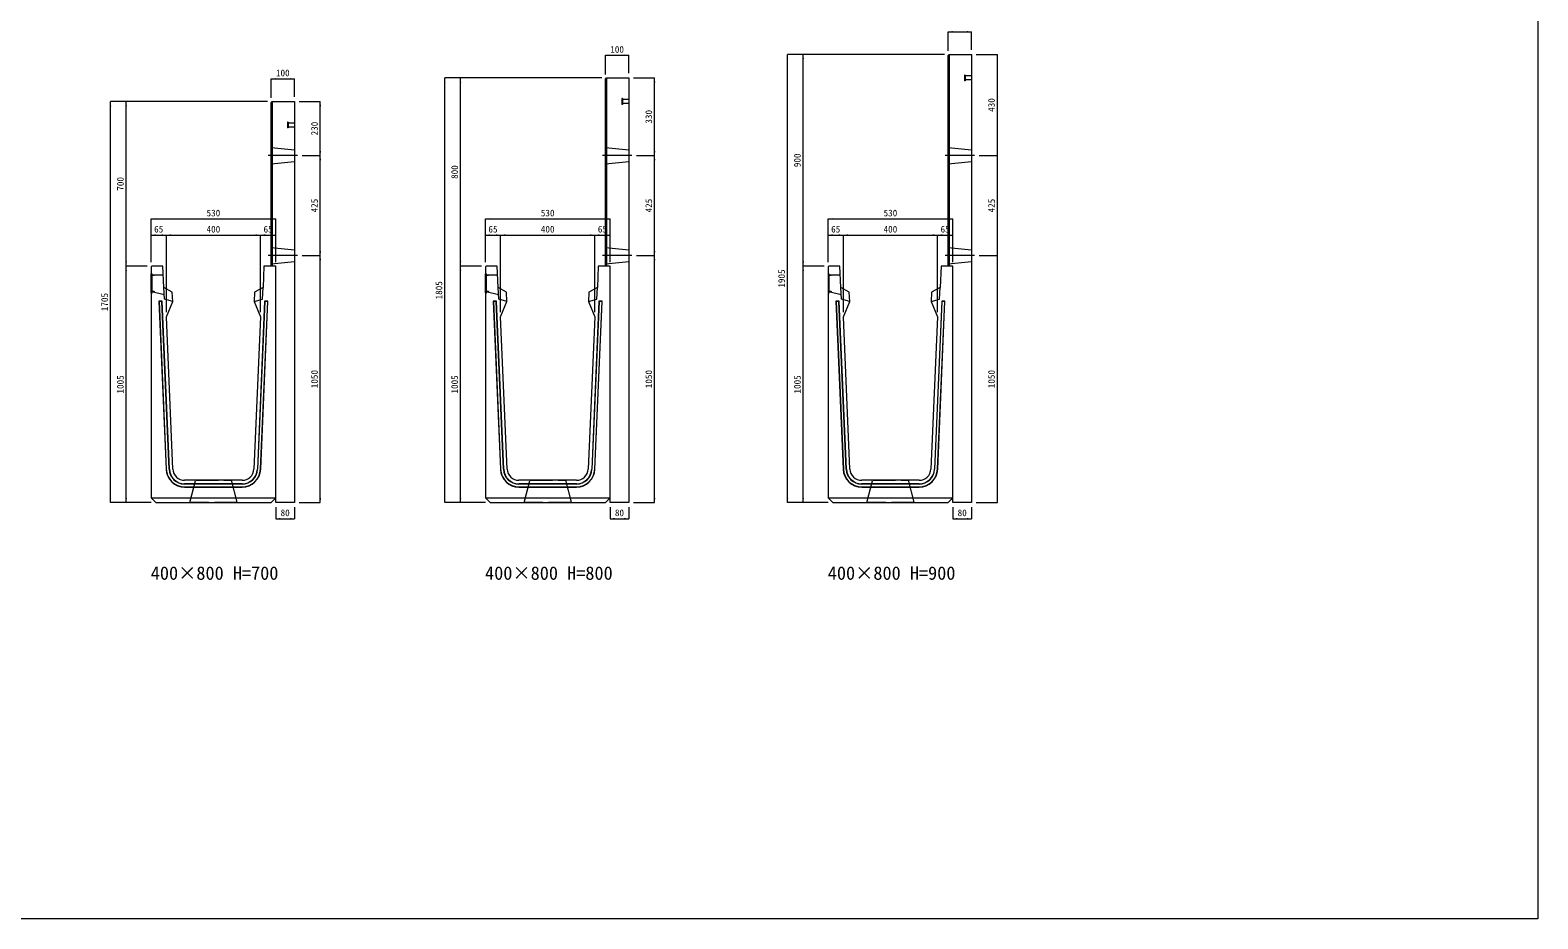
# Model space of a CAD drawing. Units: millimetres at full size. Extents: x -7442 to 51876, y 9625 to 40052.
# Drawn here: x 27096 to 33503, y 22059 to 25836 of the extents above; entities that cross this region are included whole.
import ezdxf
from ezdxf.enums import TextEntityAlignment as Align

# ---------------------------------------------------------------- set-up
doc = ezdxf.new("R2010")
doc.units = ezdxf.units.MM
doc.header["$LTSCALE"] = 16
for name, pattern in [('DASHED', [7.5, 6, -1.5]), ('USER1', [13.5, 7.5, -6]), ('USER2', [285.75, 190.5, -31.75, 31.75, -31.75])]:
    doc.linetypes.add(name, pattern=pattern)
doc.layers.add('0_2', color=7, linetype='Continuous')
for name, color, linetype, lineweight in [('HOLE', 7, 'DASHED', 9), ('KIJUN', 5, 'Continuous', 9), ('WWAY', 5, 'Continuous', 9), ('寸法線', 7, 'Continuous', 9), ('本体', 2, 'Continuous', 13), ('補助線', 8, 'Continuous', 9), ('ｲﾝｻｰﾄ', 3, 'USER1', 9)]:
    doc.layers.add(name, color=color, linetype=linetype, lineweight=lineweight)
doc.styles.add('ＭＳ ゴシック', font='')
doc.styles.get('ＭＳ ゴシック').set_extended_font_data('MS Gothic')

# ---------------------------------------------------------------- blocks, each defined once
blk = doc.blocks.new('filled_arrow')
at = {"color": 0, "linetype": 'Continuous', "lineweight": -2}
blk.add_solid([(7.5, 1.25), (0, 0), (7.5, -1.25)], dxfattribs=at)

msp = doc.modelspace()

# ---------------------------------------------------------------- linework, layer by layer
at = {"layer": 'HOLE'}
for points in [[(27799.65, 23922.89), (27949.65, 23922.89), (27974.65, 23827.89), (27774.65, 23827.89)], [(29220.36, 23922.89), (29370.36, 23922.89), (29395.36, 23827.89), (29195.36, 23827.89)], [(30676.94, 23922.89), (30826.94, 23922.89), (30851.94, 23827.89), (30651.94, 23827.89)]]:
    msp.add_lwpolyline(points, close=True, dxfattribs=at)
at = {"layer": 'KIJUN'}
for p, q in [((27643.81, 24682.89), (27642.77, 24683.89)), ((27643.81, 24682.89), (27674.61, 23969.53)), ((27656.78, 24683.89), (27655.82, 24682.89)), ((28092.51, 24683.89), (28061.7, 23970.09)), ((28092.51, 24683.89), (28093.47, 24682.89)), ((28105.48, 24682.89), (28106.52, 24683.89)), ((29064.53, 24682.89), (29063.48, 24683.89)), ((29064.53, 24682.89), (29095.32, 23969.53)), ((29077.5, 24683.89), (29076.54, 24682.89)), ((29513.22, 24683.89), (29482.41, 23970.09)), ((29513.22, 24683.89), (29514.18, 24682.89)), ((29526.19, 24682.89), (29527.24, 24683.89)), ((30521.11, 24682.89), (30520.06, 24683.89)), ((30521.11, 24682.89), (30551.9, 23969.53)), ((30534.08, 24683.89), (30533.12, 24682.89)), ((30969.8, 24683.89), (30938.99, 23970.09)), ((30969.8, 24683.89), (30970.76, 24682.89)), ((30982.77, 24682.89), (30983.81, 24683.89)), ((27996.76, 23907.89), (27752.53, 23907.89)), ((27996.76, 23906.89), (27752.53, 23906.89)), ((29417.47, 23907.89), (29173.25, 23907.89)), ((29417.47, 23906.89), (29173.25, 23906.89)), ((30874.05, 23907.89), (30629.83, 23907.89)), ((30874.05, 23906.89), (30629.83, 23906.89)), ((27752.53, 23894.89), (27996.76, 23894.89)), ((27752.53, 23893.89), (27996.76, 23893.89)), ((29173.25, 23894.89), (29417.47, 23894.89)), ((29173.25, 23893.89), (29417.47, 23893.89)), ((30629.83, 23894.89), (30874.05, 23894.89)), ((30629.83, 23893.89), (30874.05, 23893.89))]:
    msp.add_line(p, q, dxfattribs=at)
at = {"layer": 'KIJUN', "color": 7, "lineweight": 13}
for p, q in [((28074.65, 24617.89), (28046.71, 23970.74)), ((29495.36, 24617.89), (29467.43, 23970.74)), ((30951.94, 24617.89), (30924, 23970.74)), ((27996.76, 23922.89), (27752.53, 23922.89)), ((29417.47, 23922.89), (29173.25, 23922.89)), ((30874.05, 23922.89), (30629.83, 23922.89))]:
    msp.add_line(p, q, dxfattribs=at)
at = {"layer": 'KIJUN', "color": 7}
for p, q in [((27609.65, 23847.89), (28139.65, 23847.89)), ((29030.36, 23847.89), (29560.36, 23847.89)), ((30486.94, 23847.89), (31016.94, 23847.89))]:
    msp.add_line(p, q, dxfattribs=at)
at = {"layer": 'KIJUN', "color": 7, "lineweight": 13}
for points in [[(27702.58, 23970.74), (27674.65, 24617.89), (27701.65, 24682.89), (27699.65, 24722.89), (27663.65, 24742.89), (27659.65, 24832.89), (27612.65, 24832.89), (27609.65, 24829.89), (27609.65, 23847.89), (27629.65, 23827.89), (28119.65, 23827.89), (28139.65, 23847.89), (28139.65, 24829.89), (28136.65, 24832.89), (28089.65, 24832.89), (28085.65, 24742.89), (28049.65, 24722.89), (28047.65, 24682.89), (28074.65, 24617.89)], [(29123.3, 23970.74), (29095.36, 24617.89), (29122.36, 24682.89), (29120.36, 24722.89), (29084.36, 24742.89), (29080.36, 24832.89), (29033.36, 24832.89), (29030.36, 24829.89), (29030.36, 23847.89), (29050.36, 23827.89), (29540.36, 23827.89), (29560.36, 23847.89), (29560.36, 24829.89), (29557.36, 24832.89), (29510.36, 24832.89), (29506.36, 24742.89), (29470.36, 24722.89), (29468.36, 24682.89), (29495.36, 24617.89)], [(30579.87, 23970.74), (30551.94, 24617.89), (30578.94, 24682.89), (30576.94, 24722.89), (30540.94, 24742.89), (30536.94, 24832.89), (30489.94, 24832.89), (30486.94, 24829.89), (30486.94, 23847.89), (30506.94, 23827.89), (30996.94, 23827.89), (31016.94, 23847.89), (31016.94, 24829.89), (31013.94, 24832.89), (30966.94, 24832.89), (30962.94, 24742.89), (30926.94, 24722.89), (30924.94, 24682.89), (30951.94, 24617.89)]]:
    msp.add_lwpolyline(points, dxfattribs=at)
at = {"layer": 'KIJUN', "color": 7, "linetype": 'DASHED', "lineweight": 13}
for points in [[(27701.65, 24682.89), (27666.31, 24692.89), (27663.65, 24742.89)], [(28047.65, 24682.89), (28082.98, 24692.89), (28085.65, 24742.89)], [(29122.36, 24682.89), (29087.03, 24692.89), (29084.36, 24742.89)], [(29468.36, 24682.89), (29503.69, 24692.89), (29506.36, 24742.89)], [(30578.94, 24682.89), (30543.61, 24692.89), (30540.94, 24742.89)], [(30924.94, 24682.89), (30960.27, 24692.89), (30962.94, 24742.89)]]:
    msp.add_lwpolyline(points, dxfattribs=at)
at = {"layer": 'KIJUN'}
for points in [[(27687.59, 23970.09), (27656.78, 24683.89), (27642.77, 24683.89), (27673.61, 23969.49)], [(27686.59, 23970.05), (27655.82, 24682.89), (27643.81, 24682.89)], [(28074.68, 23969.53), (28105.48, 24682.89), (28093.47, 24682.89), (28062.7, 23970.05)], [(28075.68, 23969.49), (28106.52, 24683.89), (28092.51, 24683.89)], [(29108.31, 23970.09), (29077.5, 24683.89), (29063.48, 24683.89), (29094.32, 23969.49)], [(29107.31, 23970.05), (29076.54, 24682.89), (29064.53, 24682.89)], [(29495.4, 23969.53), (29526.19, 24682.89), (29514.18, 24682.89), (29483.41, 23970.05)], [(29496.4, 23969.49), (29527.24, 24683.89), (29513.22, 24683.89)], [(30564.89, 23970.09), (30534.08, 24683.89), (30520.06, 24683.89), (30550.9, 23969.49)], [(30563.89, 23970.05), (30533.12, 24682.89), (30521.11, 24682.89)], [(30951.98, 23969.53), (30982.77, 24682.89), (30970.76, 24682.89), (30939.99, 23970.05)], [(30952.98, 23969.49), (30983.81, 24683.89), (30969.8, 24683.89)]]:
    msp.add_lwpolyline(points, dxfattribs=at)
for centre, radius, start, end in [((27752.53, 23972.89), 79, 182.47166, 270), ((27752.53, 23972.89), 78, 182.47166, 270), ((27752.53, 23972.89), 66, 182.47166, 270), ((27752.53, 23972.89), 65, 182.47166, 270), ((27996.76, 23972.89), 65, 270, 357.52834), ((27996.76, 23972.89), 66, 270, 357.52834), ((27996.76, 23972.89), 78, 270, 357.52834), ((27996.76, 23972.89), 79, 270, 357.52834), ((29173.25, 23972.89), 79, 182.47166, 270), ((29173.25, 23972.89), 78, 182.47166, 270), ((29173.25, 23972.89), 66, 182.47166, 270), ((29173.25, 23972.89), 65, 182.47166, 270), ((29417.47, 23972.89), 65, 270, 357.52834), ((29417.47, 23972.89), 66, 270, 357.52834), ((29417.47, 23972.89), 78, 270, 357.52834), ((29417.47, 23972.89), 79, 270, 357.52834), ((30629.83, 23972.89), 79, 182.47166, 270), ((30629.83, 23972.89), 78, 182.47166, 270), ((30629.83, 23972.89), 66, 182.47166, 270), ((30629.83, 23972.89), 65, 182.47166, 270), ((30874.05, 23972.89), 65, 270, 357.52834), ((30874.05, 23972.89), 66, 270, 357.52834), ((30874.05, 23972.89), 78, 270, 357.52834), ((30874.05, 23972.89), 79, 270, 357.52834)]:
    msp.add_arc(centre, radius, start, end, dxfattribs=at)
at = {"layer": 'KIJUN', "color": 7, "lineweight": 13}
for centre, start, end in [((27752.53, 23972.89), 182.47166, 270), ((27996.76, 23972.89), 270, 357.52834), ((29173.25, 23972.89), 182.47166, 270), ((29417.47, 23972.89), 270, 357.52834), ((30629.83, 23972.89), 182.47166, 270), ((30874.05, 23972.89), 270, 357.52834)]:
    msp.add_arc(centre, 50, start, end, dxfattribs=at)
at = {"layer": 'WWAY', "color": 7, "linetype": 'DASHED', "lineweight": 13}
for points in [[(27609.65, 24802.89), (27612.85, 24800.89), (27612.85, 24718.89), (27609.65, 24716.89)], [(27661.33, 24794.89), (27612.85, 24794.89), (27612.85, 24800.89), (27609.65, 24802.89)], [(29030.36, 24802.89), (29033.56, 24800.89), (29033.56, 24718.89), (29030.36, 24716.89)], [(29082.05, 24794.89), (29033.56, 24794.89), (29033.56, 24800.89), (29030.36, 24802.89)], [(30486.94, 24802.89), (30490.14, 24800.89), (30490.14, 24718.89), (30486.94, 24716.89)], [(30538.63, 24794.89), (30490.14, 24794.89), (30490.14, 24800.89), (30486.94, 24802.89)], [(27609.65, 24716.89), (27612.85, 24718.89), (27612.85, 24724.89), (27665.25, 24712.89)], [(29030.36, 24716.89), (29033.56, 24718.89), (29033.56, 24724.89), (29085.96, 24712.89)], [(30486.94, 24716.89), (30490.14, 24718.89), (30490.14, 24724.89), (30542.54, 24712.89)]]:
    msp.add_lwpolyline(points, dxfattribs=at)
at = {"layer": 'WWAY'}
for points in [[(27610.85, 24799.89), (27612.85, 24799.89), (27612.85, 24719.89), (27610.85, 24719.89)], [(29031.56, 24799.89), (29033.56, 24799.89), (29033.56, 24719.89), (29031.56, 24719.89)], [(30488.14, 24799.89), (30490.14, 24799.89), (30490.14, 24719.89), (30488.14, 24719.89)], [(27612.85, 24794.89), (27622.85, 24794.89), (27622.85, 24792.89), (27612.85, 24792.89)], [(29033.56, 24794.89), (29043.56, 24794.89), (29043.56, 24792.89), (29033.56, 24792.89)], [(30490.14, 24794.89), (30500.14, 24794.89), (30500.14, 24792.89), (30490.14, 24792.89)], [(27612.85, 24726.89), (27622.85, 24726.89), (27622.85, 24724.89), (27612.85, 24724.89)], [(29033.56, 24726.89), (29043.56, 24726.89), (29043.56, 24724.89), (29033.56, 24724.89)], [(30490.14, 24726.89), (30500.14, 24726.89), (30500.14, 24724.89), (30490.14, 24724.89)]]:
    msp.add_lwpolyline(points, close=True, dxfattribs=at)
at = {"layer": '寸法線'}
for p, q in [((30996.94, 25829.33), (31096.94, 25829.33)), ((30996.94, 25747.89), (30996.94, 25829.33)), ((31096.94, 25752.89), (31096.94, 25829.33)), ((29540.36, 25729.33), (29640.36, 25729.33)), ((29540.36, 25647.89), (29540.36, 25729.33)), ((29640.36, 25652.89), (29640.36, 25729.33)), ((30314.47, 23827.89), (30314.47, 25732.89)), ((30981.94, 25732.89), (30314.47, 25732.89)), ((30381.36, 24832.89), (30381.36, 25732.89)), ((30981.94, 25732.89), (30381.36, 25732.89)), ((31116.94, 25732.89), (31206.37, 25732.89)), ((31206.37, 25302.89), (31206.37, 25732.89)), ((28857.89, 23827.89), (28857.89, 25632.89)), ((29525.36, 25632.89), (28857.89, 25632.89)), ((28924.78, 24832.89), (28924.78, 25632.89)), ((29525.36, 25632.89), (28924.78, 25632.89)), ((29660.36, 25632.89), (29749.79, 25632.89)), ((29749.79, 25302.89), (29749.79, 25632.89)), ((28119.65, 25629.33), (28219.65, 25629.33)), ((28119.65, 25547.89), (28119.65, 25629.33)), ((28219.65, 25552.89), (28219.65, 25629.33)), ((27437.17, 23827.89), (27437.17, 25532.89)), ((28104.65, 25532.89), (27437.17, 25532.89)), ((27504.07, 24832.89), (27504.07, 25532.89)), ((28104.65, 25532.89), (27504.07, 25532.89)), ((28239.65, 25532.89), (28329.08, 25532.89)), ((28329.08, 25302.89), (28329.08, 25532.89)), ((28251.91, 25302.89), (28329.08, 25302.89)), ((28251.91, 25302.89), (28329.08, 25302.89)), ((28329.08, 24877.89), (28329.08, 25302.89)), ((29672.62, 25302.89), (29749.79, 25302.89)), ((29672.62, 25302.89), (29749.79, 25302.89)), ((29749.79, 24877.89), (29749.79, 25302.89)), ((31129.2, 25302.89), (31206.37, 25302.89)), ((31129.2, 25302.89), (31206.37, 25302.89)), ((31206.37, 24877.89), (31206.37, 25302.89)), ((27609.65, 25033.9), (28139.65, 25033.9)), ((27609.65, 24849.89), (27609.65, 25033.9)), ((28139.65, 24849.89), (28139.65, 25033.9)), ((29030.36, 25033.9), (29560.36, 25033.9)), ((29030.36, 24849.89), (29030.36, 25033.9)), ((29560.36, 24849.89), (29560.36, 25033.9)), ((30486.94, 25033.9), (31016.94, 25033.9)), ((30486.94, 24849.89), (30486.94, 25033.9)), ((31016.94, 24849.89), (31016.94, 25033.9)), ((27609.65, 24965.22), (27674.65, 24965.22)), ((27609.65, 24849.89), (27609.65, 24965.22)), ((27674.65, 24965.22), (28074.65, 24965.22)), ((27674.65, 24637.89), (27674.65, 24965.22)), ((27674.65, 24637.89), (27674.65, 24965.22)), ((28074.65, 24637.89), (28074.65, 24965.22)), ((28074.65, 24965.22), (28139.65, 24965.22)), ((28074.65, 24637.89), (28074.65, 24965.22)), ((28139.65, 24849.89), (28139.65, 24965.22)), ((29030.36, 24965.22), (29095.36, 24965.22)), ((29030.36, 24849.89), (29030.36, 24965.22)), ((29095.36, 24965.22), (29495.36, 24965.22)), ((29095.36, 24637.89), (29095.36, 24965.22)), ((29095.36, 24637.89), (29095.36, 24965.22)), ((29495.36, 24637.89), (29495.36, 24965.22)), ((29495.36, 24965.22), (29560.36, 24965.22)), ((29495.36, 24637.89), (29495.36, 24965.22)), ((29560.36, 24849.89), (29560.36, 24965.22)), ((30486.94, 24965.22), (30551.94, 24965.22)), ((30486.94, 24849.89), (30486.94, 24965.22)), ((30551.94, 24965.22), (30951.94, 24965.22)), ((30551.94, 24637.89), (30551.94, 24965.22)), ((30551.94, 24637.89), (30551.94, 24965.22)), ((30951.94, 24637.89), (30951.94, 24965.22)), ((30951.94, 24965.22), (31016.94, 24965.22)), ((30951.94, 24637.89), (30951.94, 24965.22)), ((31016.94, 24849.89), (31016.94, 24965.22)), ((28251.91, 24877.89), (28329.08, 24877.89)), ((28251.91, 24877.89), (28329.08, 24877.89)), ((28329.08, 23827.89), (28329.08, 24877.89)), ((29672.62, 24877.89), (29749.79, 24877.89)), ((29672.62, 24877.89), (29749.79, 24877.89)), ((29749.79, 23827.89), (29749.79, 24877.89)), ((31129.2, 24877.89), (31206.37, 24877.89)), ((31129.2, 24877.89), (31206.37, 24877.89)), ((31206.37, 23827.89), (31206.37, 24877.89)), ((27504.07, 23827.89), (27504.07, 24832.89)), ((27592.65, 24832.89), (27504.07, 24832.89)), ((27592.65, 24832.89), (27504.07, 24832.89)), ((28924.78, 23827.89), (28924.78, 24832.89)), ((29013.36, 24832.89), (28924.78, 24832.89)), ((29013.36, 24832.89), (28924.78, 24832.89)), ((30381.36, 23827.89), (30381.36, 24832.89)), ((30469.94, 24832.89), (30381.36, 24832.89)), ((30469.94, 24832.89), (30381.36, 24832.89)), ((27609.65, 23827.89), (27437.17, 23827.89)), ((27609.65, 23827.89), (27504.07, 23827.89)), ((28139.65, 23807.89), (28139.65, 23759.63)), ((28219.65, 23807.89), (28219.65, 23759.63)), ((28239.65, 23827.89), (28329.08, 23827.89)), ((29030.36, 23827.89), (28857.89, 23827.89)), ((29030.36, 23827.89), (28924.78, 23827.89)), ((29560.36, 23807.89), (29560.36, 23759.63)), ((29640.36, 23807.89), (29640.36, 23759.63)), ((29660.36, 23827.89), (29749.79, 23827.89)), ((30486.94, 23827.89), (30314.47, 23827.89)), ((30486.94, 23827.89), (30381.36, 23827.89)), ((31016.94, 23807.89), (31016.94, 23759.63)), ((31096.94, 23807.89), (31096.94, 23759.63)), ((31116.94, 23827.89), (31206.37, 23827.89)), ((28139.65, 23759.63), (28219.65, 23759.63)), ((29560.36, 23759.63), (29640.36, 23759.63)), ((31016.94, 23759.63), (31096.94, 23759.63))]:
    msp.add_line(p, q, dxfattribs=at)
at = {"layer": '寸法線', "linetype": 'USER2'}
for p, q in [((28231.91, 25302.89), (28107.41, 25302.89)), ((29652.62, 25302.89), (29528.12, 25302.89)), ((31109.2, 25302.89), (30984.7, 25302.89)), ((28231.91, 24877.89), (28107.41, 24877.89)), ((29652.62, 24877.89), (29528.12, 24877.89)), ((31109.2, 24877.89), (30984.7, 24877.89))]:
    msp.add_line(p, q, dxfattribs=at)
at = {"layer": '本体', "color": 4, "lineweight": 5}
for p, q in [((31001.94, 25732.89), (31001.94, 24832.89)), ((29545.36, 25632.89), (29545.36, 24832.89)), ((28124.65, 25532.89), (28124.65, 24832.89))]:
    msp.add_line(p, q, dxfattribs=at)
at = {"layer": '本体', "linetype": 'USER1', "lineweight": 9}
for p, q in [((28119.65, 25337.89), (28219.65, 25327.89)), ((29540.36, 25337.89), (29640.36, 25327.89)), ((30996.94, 25337.89), (31096.94, 25327.89)), ((28119.65, 25267.89), (28219.65, 25277.89)), ((29540.36, 25267.89), (29640.36, 25277.89)), ((30996.94, 25267.89), (31096.94, 25277.89)), ((28119.65, 24912.89), (28219.65, 24902.89)), ((29540.36, 24912.89), (29640.36, 24902.89)), ((30996.94, 24912.89), (31096.94, 24902.89)), ((28119.65, 24842.89), (28219.65, 24852.89)), ((29540.36, 24842.89), (29640.36, 24852.89)), ((30996.94, 24842.89), (31096.94, 24852.89))]:
    msp.add_line(p, q, dxfattribs=at)
at = {"layer": '本体'}
for points in [[(30996.94, 25727.89), (31001.94, 25732.89), (31096.94, 25732.89), (31096.94, 23827.89), (31016.94, 23827.89), (31016.94, 24832.89), (30996.94, 24832.89)], [(29540.36, 25627.89), (29545.36, 25632.89), (29640.36, 25632.89), (29640.36, 23827.89), (29560.36, 23827.89), (29560.36, 24832.89), (29540.36, 24832.89)], [(28119.65, 25527.89), (28124.65, 25532.89), (28219.65, 25532.89), (28219.65, 23827.89), (28139.65, 23827.89), (28139.65, 24832.89), (28119.65, 24832.89)]]:
    msp.add_lwpolyline(points, close=True, dxfattribs=at)
at = {"layer": '補助線', "color": 1, "lineweight": 13}
msp.add_lwpolyline([(20252.04, 29521.83), (33503.47, 29521.83), (33503.47, 22058.74), (20252.04, 22058.74)], close=True, dxfattribs=at)
at = {"layer": 'ｲﾝｻｰﾄ'}
for p, q in [((31066.94, 25645.39), (31066.94, 25620.39)), ((31069.94, 25645.39), (31066.94, 25645.39)), ((31069.94, 25645.39), (31069.94, 25620.39)), ((31096.94, 25641.39), (31069.94, 25641.39)), ((31096.94, 25641.39), (31096.94, 25624.39)), ((31069.94, 25620.39), (31066.94, 25620.39)), ((31096.94, 25624.39), (31069.94, 25624.39)), ((29610.36, 25545.39), (29610.36, 25520.39)), ((29613.36, 25545.39), (29610.36, 25545.39)), ((29613.36, 25520.39), (29610.36, 25520.39)), ((29613.36, 25545.39), (29613.36, 25520.39)), ((29640.36, 25541.39), (29613.36, 25541.39)), ((29640.36, 25524.39), (29613.36, 25524.39)), ((29640.36, 25541.39), (29640.36, 25524.39)), ((28189.64, 25445.39), (28189.64, 25420.39)), ((28192.65, 25445.39), (28189.64, 25445.39)), ((28192.65, 25445.39), (28192.65, 25420.39)), ((28219.65, 25441.39), (28192.65, 25441.39)), ((28219.65, 25441.39), (28219.65, 25424.39)), ((28192.65, 25420.39), (28189.64, 25420.39)), ((28219.65, 25424.39), (28192.65, 25424.39))]:
    msp.add_line(p, q, dxfattribs=at)

# ---------------------------------------------------------------- block references
at = {"layer": '寸法線', "xscale": 2.67, "yscale": 2.67}
for p in [(30996.94, 25829.33), (29540.36, 25729.33), (28119.65, 25629.33), (27609.65, 25033.9), (29030.36, 25033.9), (30486.94, 25033.9), (27609.65, 24965.22), (27674.65, 24965.22), (28074.65, 24965.22), (29030.36, 24965.22), (29095.36, 24965.22), (29495.36, 24965.22), (30486.94, 24965.22), (30551.94, 24965.22), (30951.94, 24965.22), (28139.65, 23759.63), (29560.36, 23759.63), (31016.94, 23759.63)]:
    msp.add_blockref('filled_arrow', p, dxfattribs=at)
for p, rotation in [((31096.94, 25829.33), 180), ((29640.36, 25729.33), 180), ((30314.47, 25732.89), 270), ((30381.36, 25732.89), 270), ((31206.37, 25732.89), 270), ((28219.65, 25629.33), 180), ((28857.89, 25632.89), 270), ((28924.78, 25632.89), 270), ((29749.79, 25632.89), 270), ((27437.17, 25532.89), 270), ((27504.07, 25532.89), 270), ((28329.08, 25532.89), 270), ((28329.08, 25302.89), 90), ((29749.79, 25302.89), 90), ((31206.37, 25302.89), 90), ((28329.08, 25302.89), 270), ((29749.79, 25302.89), 270), ((31206.37, 25302.89), 270), ((28139.65, 25033.9), 180), ((29560.36, 25033.9), 180), ((31016.94, 25033.9), 180), ((27674.65, 24965.22), 180), ((28074.65, 24965.22), 180), ((28139.65, 24965.22), 180), ((29095.36, 24965.22), 180), ((29495.36, 24965.22), 180), ((29560.36, 24965.22), 180), ((30551.94, 24965.22), 180), ((30951.94, 24965.22), 180), ((31016.94, 24965.22), 180), ((28329.08, 24877.89), 90), ((28329.08, 24877.89), 270), ((29749.79, 24877.89), 90), ((29749.79, 24877.89), 270), ((31206.37, 24877.89), 90), ((31206.37, 24877.89), 270), ((27504.07, 24832.89), 90), ((27504.07, 24832.89), 270), ((28924.78, 24832.89), 90), ((28924.78, 24832.89), 270), ((30381.36, 24832.89), 90), ((30381.36, 24832.89), 270), ((27437.17, 23827.89), 90), ((27504.07, 23827.89), 90), ((28329.08, 23827.89), 90), ((28857.89, 23827.89), 90), ((28924.78, 23827.89), 90), ((29749.79, 23827.89), 90), ((30314.47, 23827.89), 90), ((30381.36, 23827.89), 90), ((31206.37, 23827.89), 90), ((28219.65, 23759.63), 180), ((29640.36, 23759.63), 180), ((31096.94, 23759.63), 180)]:
    msp.add_blockref('filled_arrow', p, dxfattribs=dict(at, rotation=rotation))

# ---------------------------------------------------------------- texts
at = {"layer": '0_2', "style": 'ＭＳ ゴシック'}
for s, p in [('400×800 H=700', (27608.46, 23482.87)), ('400×800 H=800', (29029.17, 23482.87)), ('400×800 H=900', (30485.75, 23482.87))]:
    msp.add_text(s, height=56.96, dxfattribs=at).set_placement(p, align=Align.BOTTOM_LEFT)
at = {"layer": '寸法線', "style": 'ＭＳ ゴシック'}
for s, p in [('100', (29590.36, 25754.33)), ('100', (28169.65, 25654.33)), ('530', (27874.65, 25058.9)), ('530', (29295.36, 25058.9)), ('530', (30751.94, 25058.9)), ('65', (27642.15, 24990.22)), ('400', (27874.65, 24990.22)), ('65', (28107.15, 24990.22)), ('65', (29062.86, 24990.22)), ('400', (29295.36, 24990.22)), ('65', (29527.86, 24990.22)), ('65', (30519.44, 24990.22)), ('400', (30751.94, 24990.22)), ('65', (30984.44, 24990.22)), ('80', (28179.65, 23784.63)), ('80', (29600.36, 23784.63)), ('80', (31056.94, 23784.63))]:
    msp.add_text(s, height=28.48, dxfattribs=at).set_placement(p, align=Align.MIDDLE_CENTER)
for s, p in [('430', (31181.37, 25517.89)), ('230', (28304.08, 25417.89)), ('330', (29724.79, 25467.89)), ('800', (28899.78, 25232.89)), ('900', (30356.36, 25282.89)), ('700', (27479.07, 25182.89)), ('425', (28304.08, 25090.39)), ('425', (29724.79, 25090.39)), ('425', (31181.37, 25090.39)), ('1905', (30289.47, 24780.39)), ('1805', (28832.89, 24730.39)), ('1705', (27412.17, 24680.39)), ('1005', (27479.07, 24330.39)), ('1050', (28304.08, 24352.89)), ('1005', (28899.78, 24330.39)), ('1050', (29724.79, 24352.89)), ('1005', (30356.36, 24330.39)), ('1050', (31181.37, 24352.89))]:
    msp.add_text(s, height=28.48, rotation=90, dxfattribs=at).set_placement(p, align=Align.MIDDLE_CENTER)

doc.saveas('drawing.dxf')
